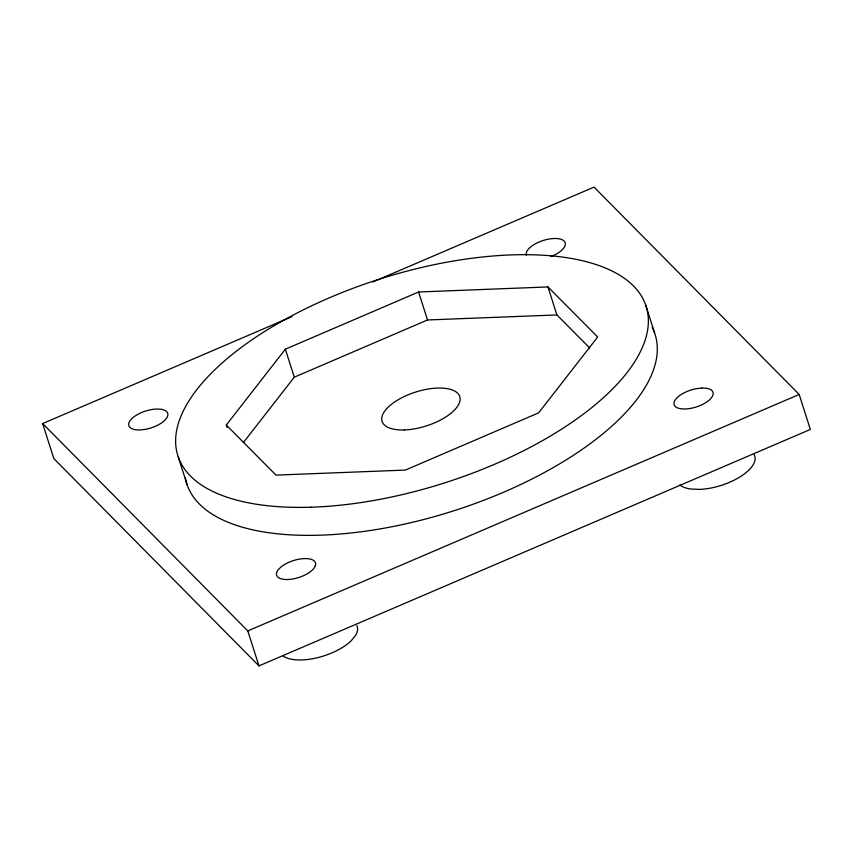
<?xml version="1.0" encoding="UTF-8"?>
<svg xmlns="http://www.w3.org/2000/svg" width="853" height="853" viewBox="0 0 853 853"><rect width="100%" height="100%" fill="white"/><g stroke="black" fill="none" stroke-linecap="round" stroke-linejoin="round"><path stroke-width="1.28" d="M226.301 425.05L285.35 349.197L418.588 291.993L547.957 286.939L597.676 337.01L538.627 412.863L405.388 470.067L276.02 475.121L226.301 425.05L227.079 427.492M243.318 442.643L294.285 377.186L427.513 319.971L556.892 314.928L589.722 347.981M372.75 282.002L594.04 187.106L799.186 394.459L810.35 429.443L258.96 665.894L53.814 458.541L42.65 423.557L292.057 316.602M42.65 423.557L247.796 630.921L799.186 394.459M645.668 304.969L654.603 332.947M547.957 286.939L556.892 314.928M418.588 291.993L427.513 319.971M285.35 349.197L294.285 377.186M247.796 630.921L258.96 665.894M178.309 457.101L187.244 485.08M356.81 625.569A40.773 17.753 -17.7 0 1 355.584 635.421L351.095 640.88A40.773 17.753 -17.7 0 1 283.292 656.16M526.344 255.1A20.387 8.871 -17.7 0 1 548.34 239.171A20.387 8.871 -17.7 0 1 563.897 247.892L561.338 250.633A20.387 8.871 -17.7 0 1 550.857 256.582M754.116 454.649A40.773 17.753 -17.7 0 1 740.649 476.496A40.773 17.753 -17.7 0 1 699.567 489.398L690.887 489.036A40.773 17.753 -17.7 0 1 679.894 484.941M652.193 327.328A245.771 106.966 -17.7 0 1 455.214 510.339A245.771 106.966 -17.7 0 1 185.357 478.021M315.386 565.688L313.883 568.375A20.387 8.871 -17.7 0 1 287.898 579.518A20.387 8.871 -17.7 0 1 278.227 569.751L280.946 567.021A20.387 8.871 -17.7 0 1 304.212 558.598A20.387 8.871 -17.7 0 1 315.386 565.688M145.01 429.422L140.116 429.955A20.387 8.871 -17.7 0 1 130.445 420.188A20.387 8.871 -17.7 0 1 156.44 409.035L160.769 409.216A20.387 8.871 -17.7 0 1 166.111 418.812A20.387 8.871 -17.7 0 1 145.01 429.422M701.72 388.062L696.826 388.595A20.387 8.871 -17.7 0 0 675.736 399.215A20.387 8.871 -17.7 0 0 681.067 408.811L685.407 408.982A20.387 8.871 -17.7 0 0 711.391 397.839A20.387 8.871 -17.7 0 0 701.72 388.062M404.599 429.933A40.773 17.753 -17.7 0 0 459.97 397.359A40.773 17.753 -17.7 0 0 398.191 399.737A40.773 17.753 -17.7 0 0 404.599 429.933M311.174 507.204A245.771 106.966 -17.7 0 0 647.555 312.027A245.771 106.966 -17.7 0 0 277.236 323.863A245.771 106.966 -17.7 0 0 311.174 507.204"/></g></svg>
